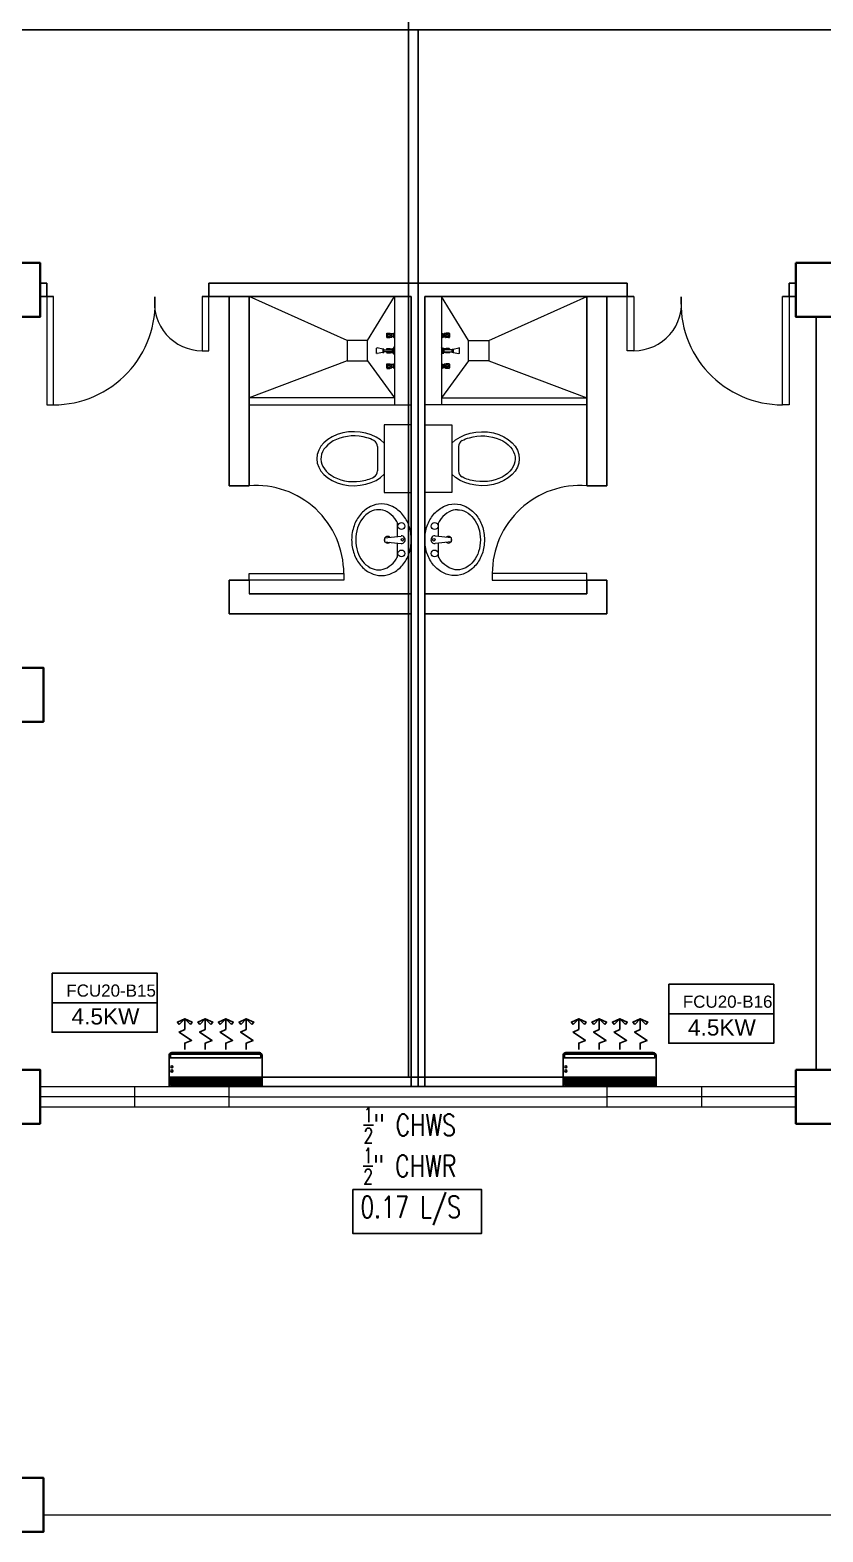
# Model space of a CAD drawing. Header units: millimetres. Extents: x 5 to 598, y 3 to 339.
# Drawn here: x 31.17 to 37.04, y 80.74 to 91.87 of the extents above; entities that cross this region are included whole.
import ezdxf

# ---------------------------------------------------------------- set-up
doc = ezdxf.new("R2010")
doc.units = ezdxf.units.MM
doc.header["$MEASUREMENT"] = 0
for name, color, linetype in [('AIR', 7, 'Continuous'), ('fcu line', 7, 'Continuous'), ('fcu return', 7, 'Continuous'), ('Legends', 7, 'Continuous'), ('pipe label', 7, 'Continuous')]:
    doc.layers.add(name, color=color, linetype=linetype)
doc.styles.add('Arch-Dim', font='simplex.shx', dxfattribs={"width": 0.75})
doc.styles.get("Standard").update_dxf_attribs({"font": 'arial.ttf'})

# ---------------------------------------------------------------- blocks, each defined once
blk = doc.blocks.new('CARRIER-S30-32 (FCD)')
at = {"layer": 'AIR'}
for p, q in [((0.825, -0.05), (-0.825, -0.05)), ((0.825, -0.075), (-0.825, -0.075)), ((0.825, -0.1), (-0.825, -0.1)), ((0.825, -0.125), (-0.825, -0.125)), ((0.825, -0.15), (-0.825, -0.15)), ((-0.6, -0.025), (-0.6, -0.175)), ((-0.4, -0.025), (-0.4, -0.175)), ((-0.2, -0.025), (-0.2, -0.175)), ((0, -0.025), (0, -0.175)), ((0.2, -0.025), (0.2, -0.175)), ((0.4, -0.025), (0.4, -0.175)), ((0.6, -0.025), (0.6, -0.175))]:
    blk.add_line(p, q, dxfattribs=at)
for points in [[(-0.8, -0.62), (0.8, -0.62, 0.414214), (0.85, -0.57), (0.85, 0), (-0.85, 0), (-0.85, -0.57, 0.414214)], [(-0.8, -0.595), (0.8, -0.595, 0.414214), (0.825, -0.57), (0.825, -0.525), (-0.825, -0.525), (-0.825, -0.57, 0.414214)]]:
    blk.add_lwpolyline(points, format="xyb", close=True, dxfattribs=at)
for points in [[(-0.825, -0.025), (0.825, -0.025), (0.825, -0.175), (-0.825, -0.175)], [(-0.664, -1.134), (-0.562, -1.239), (-0.697, -1.177)], [(-0.461, -1.134), (-0.562, -1.239), (-0.428, -1.177)], [(-0.289, -1.134), (-0.188, -1.239), (-0.322, -1.177)], [(-0.086, -1.134), (-0.188, -1.239), (-0.053, -1.177)], [(0.086, -1.134), (0.187, -1.239), (0.053, -1.177)], [(0.289, -1.134), (0.187, -1.239), (0.322, -1.177)], [(0.461, -1.134), (0.562, -1.239), (0.428, -1.177)], [(0.664, -1.134), (0.562, -1.239), (0.697, -1.177)]]:
    blk.add_lwpolyline(points, close=True, dxfattribs=at)
for points in [[(-0.562, -0.678), (-0.562, -0.794), (-0.44, -0.843), (-0.667, -0.996), (-0.562, -1.044), (-0.562, -1.239)], [(-0.188, -0.678), (-0.188, -0.794), (-0.065, -0.843), (-0.292, -0.996), (-0.188, -1.044), (-0.188, -1.239)], [(0.187, -0.678), (0.187, -0.794), (0.31, -0.843), (0.083, -0.996), (0.187, -1.044), (0.187, -1.239)], [(0.562, -0.678), (0.562, -0.794), (0.685, -0.843), (0.458, -0.996), (0.562, -1.044), (0.562, -1.239)]]:
    blk.add_lwpolyline(points, dxfattribs=at)
for centre in [(-0.8, -0.285), (-0.8, -0.36)]:
    blk.add_circle(centre, 0.0187, dxfattribs=at)

msp = doc.modelspace()

# ---------------------------------------------------------------- linework, layer by layer
at = {"color": 8, "lineweight": 25}
for p, q in [((31.291, 89.992), (31.241, 89.992)), ((31.241, 89.992), (31.291, 89.992)), ((31.291, 89.992), (31.291, 89.892)), ((35.591, 89.992), (32.491, 89.992)), ((32.491, 89.992), (32.491, 89.892)), ((35.591, 89.892), (35.591, 89.992)), ((36.841, 89.992), (36.791, 89.992)), ((36.791, 89.892), (36.791, 89.992)), ((31.341, 89.892), (31.241, 89.892)), ((33.991, 89.892), (32.441, 89.892)), ((33.991, 84.042), (33.991, 89.892)), ((33.991, 89.892), (33.991, 84.042)), ((34.091, 84.042), (34.091, 89.892)), ((34.091, 89.892), (34.091, 84.042)), ((35.641, 89.892), (34.091, 89.892)), ((36.841, 89.892), (36.741, 89.892)), ((36.991, 84.167), (36.991, 89.742)), ((36.991, 89.742), (36.991, 84.167)), ((33.991, 87.506), (33.991, 89.456))]:
    msp.add_line(p, q, dxfattribs=at)
at = {"color": 8, "lineweight": 25, "ltscale": 0.3}
for p, q in [((32.641, 89.892), (32.641, 88.492)), ((32.791, 89.892), (32.791, 88.492)), ((35.291, 89.892), (35.291, 88.492)), ((35.441, 89.892), (35.441, 88.492)), ((32.791, 88.492), (32.641, 88.492)), ((35.291, 88.492), (35.441, 88.492)), ((32.641, 87.792), (32.641, 87.542)), ((32.791, 87.792), (32.641, 87.792)), ((35.291, 87.792), (35.291, 87.692)), ((35.291, 87.792), (35.441, 87.792)), ((35.441, 87.792), (35.441, 87.542)), ((33.991, 87.692), (32.791, 87.692)), ((34.091, 87.692), (35.291, 87.692)), ((33.991, 87.542), (32.641, 87.542)), ((34.091, 87.542), (35.441, 87.542))]:
    msp.add_line(p, q, dxfattribs=at)
at = {"color": 8, "lineweight": 9}
for p, q in [((33.866, 89.892), (32.791, 89.892)), ((33.866, 89.892), (33.866, 89.092)), ((34.216, 89.892), (34.216, 89.092)), ((33.807, 89.618), (33.807, 89.592)), ((33.807, 89.618), (33.809, 89.618)), ((33.807, 89.592), (33.809, 89.592)), ((33.809, 89.618), (33.811, 89.622)), ((33.809, 89.618), (33.809, 89.592)), ((33.809, 89.592), (33.811, 89.589)), ((33.811, 89.622), (33.811, 89.589)), ((33.811, 89.622), (33.833, 89.622)), ((33.811, 89.589), (33.833, 89.589)), ((33.82, 89.618), (33.832, 89.618)), ((33.82, 89.611), (33.832, 89.611)), ((33.82, 89.599), (33.832, 89.599)), ((33.82, 89.592), (33.832, 89.592)), ((33.833, 89.622), (33.837, 89.62)), ((33.833, 89.618), (33.833, 89.611)), ((33.833, 89.592), (33.833, 89.599)), ((33.833, 89.589), (33.837, 89.591)), ((33.839, 89.619), (33.845, 89.619)), ((33.839, 89.591), (33.845, 89.591)), ((33.845, 89.619), (33.847, 89.618)), ((33.845, 89.619), (33.845, 89.591)), ((33.845, 89.591), (33.847, 89.592)), ((33.847, 89.618), (33.847, 89.592)), ((33.859, 89.617), (33.847, 89.617)), ((33.859, 89.594), (33.847, 89.594)), ((33.865, 89.622), (33.859, 89.619)), ((33.859, 89.619), (33.859, 89.592)), ((33.865, 89.588), (33.859, 89.592)), ((33.865, 89.622), (33.865, 89.588)), ((33.865, 89.622), (33.866, 89.622)), ((33.865, 89.588), (33.866, 89.588)), ((33.866, 89.622), (33.866, 89.588)), ((34.216, 89.622), (34.216, 89.588)), ((34.217, 89.622), (34.216, 89.622)), ((34.217, 89.588), (34.216, 89.588)), ((34.217, 89.622), (34.217, 89.588)), ((34.217, 89.622), (34.224, 89.619)), ((34.217, 89.588), (34.224, 89.592)), ((34.224, 89.619), (34.224, 89.592)), ((34.224, 89.617), (34.235, 89.617)), ((34.224, 89.594), (34.235, 89.594)), ((34.238, 89.619), (34.235, 89.618)), ((34.235, 89.618), (34.235, 89.592)), ((34.238, 89.591), (34.235, 89.592)), ((34.238, 89.619), (34.238, 89.591)), ((34.244, 89.619), (34.238, 89.619)), ((34.244, 89.591), (34.238, 89.591)), ((34.25, 89.622), (34.245, 89.62)), ((34.25, 89.589), (34.245, 89.591)), ((34.271, 89.622), (34.25, 89.622)), ((34.25, 89.618), (34.25, 89.611)), ((34.25, 89.592), (34.25, 89.599)), ((34.271, 89.589), (34.25, 89.589)), ((34.263, 89.618), (34.251, 89.618)), ((34.263, 89.611), (34.251, 89.611)), ((34.263, 89.599), (34.251, 89.599)), ((34.263, 89.592), (34.251, 89.592)), ((34.271, 89.622), (34.271, 89.589)), ((34.273, 89.618), (34.271, 89.622)), ((34.273, 89.592), (34.271, 89.589)), ((34.273, 89.618), (34.273, 89.592)), ((34.275, 89.618), (34.273, 89.618)), ((34.275, 89.592), (34.273, 89.592)), ((34.275, 89.618), (34.275, 89.592)), ((33.734, 89.472), (33.734, 89.511)), ((33.781, 89.504), (33.739, 89.512)), ((33.781, 89.479), (33.739, 89.471)), ((33.788, 89.504), (33.781, 89.504)), ((33.781, 89.504), (33.781, 89.479)), ((33.781, 89.504), (33.781, 89.479)), ((33.781, 89.479), (33.788, 89.479)), ((33.788, 89.479), (33.788, 89.504)), ((33.788, 89.499), (33.851, 89.499)), ((33.851, 89.484), (33.788, 89.484)), ((33.807, 89.505), (33.807, 89.499)), ((33.807, 89.505), (33.809, 89.505)), ((33.807, 89.484), (33.807, 89.479)), ((33.807, 89.479), (33.809, 89.479)), ((33.809, 89.505), (33.811, 89.508)), ((33.809, 89.505), (33.809, 89.499)), ((33.809, 89.484), (33.809, 89.479)), ((33.809, 89.479), (33.811, 89.475)), ((33.811, 89.508), (33.811, 89.499)), ((33.811, 89.508), (33.833, 89.508)), ((33.811, 89.484), (33.811, 89.475)), ((33.811, 89.475), (33.833, 89.475)), ((33.82, 89.505), (33.832, 89.505)), ((33.82, 89.478), (33.832, 89.478)), ((33.833, 89.508), (33.837, 89.506)), ((33.833, 89.505), (33.833, 89.499)), ((33.833, 89.478), (33.833, 89.484)), ((33.833, 89.475), (33.837, 89.477)), ((33.839, 89.506), (33.845, 89.506)), ((33.839, 89.478), (33.845, 89.478)), ((33.845, 89.506), (33.845, 89.499)), ((33.845, 89.506), (33.847, 89.505)), ((33.845, 89.484), (33.845, 89.478)), ((33.845, 89.478), (33.847, 89.478)), ((33.847, 89.505), (33.847, 89.499)), ((33.851, 89.503), (33.847, 89.503)), ((33.847, 89.484), (33.847, 89.478)), ((33.851, 89.48), (33.847, 89.48)), ((33.851, 89.474), (33.851, 89.509)), ((33.851, 89.509), (33.86, 89.509)), ((33.851, 89.499), (33.851, 89.484)), ((33.86, 89.474), (33.851, 89.474)), ((33.86, 89.509), (33.866, 89.521)), ((33.86, 89.474), (33.86, 89.509)), ((33.86, 89.509), (33.86, 89.474)), ((33.866, 89.463), (33.86, 89.474)), ((33.866, 89.521), (33.866, 89.463)), ((34.222, 89.509), (34.216, 89.521)), ((34.216, 89.521), (34.216, 89.463)), ((34.216, 89.463), (34.222, 89.474)), ((34.222, 89.474), (34.222, 89.509)), ((34.232, 89.509), (34.222, 89.509)), ((34.222, 89.509), (34.222, 89.474)), ((34.222, 89.474), (34.232, 89.474)), ((34.232, 89.474), (34.232, 89.509)), ((34.232, 89.503), (34.235, 89.503)), ((34.294, 89.499), (34.232, 89.499)), ((34.232, 89.499), (34.232, 89.484)), ((34.232, 89.484), (34.294, 89.484)), ((34.232, 89.48), (34.235, 89.48)), ((34.238, 89.506), (34.235, 89.505)), ((34.235, 89.505), (34.235, 89.499)), ((34.235, 89.484), (34.235, 89.478)), ((34.238, 89.478), (34.235, 89.478)), ((34.238, 89.506), (34.238, 89.499)), ((34.244, 89.506), (34.238, 89.506)), ((34.238, 89.484), (34.238, 89.478)), ((34.244, 89.478), (34.238, 89.478)), ((34.25, 89.508), (34.245, 89.506)), ((34.25, 89.475), (34.245, 89.477)), ((34.271, 89.508), (34.25, 89.508)), ((34.25, 89.505), (34.25, 89.499)), ((34.25, 89.478), (34.25, 89.484)), ((34.271, 89.475), (34.25, 89.475)), ((34.263, 89.505), (34.251, 89.505)), ((34.263, 89.478), (34.251, 89.478)), ((34.271, 89.508), (34.271, 89.499)), ((34.273, 89.505), (34.271, 89.508)), ((34.271, 89.484), (34.271, 89.475)), ((34.273, 89.479), (34.271, 89.475)), ((34.273, 89.505), (34.273, 89.499)), ((34.275, 89.505), (34.273, 89.505)), ((34.273, 89.484), (34.273, 89.479)), ((34.275, 89.479), (34.273, 89.479)), ((34.275, 89.505), (34.275, 89.499)), ((34.275, 89.484), (34.275, 89.479)), ((34.294, 89.504), (34.302, 89.504)), ((34.294, 89.479), (34.294, 89.504)), ((34.302, 89.479), (34.294, 89.479)), ((34.302, 89.504), (34.343, 89.512)), ((34.302, 89.504), (34.302, 89.479)), ((34.302, 89.504), (34.302, 89.479)), ((34.302, 89.479), (34.343, 89.471)), ((34.348, 89.472), (34.348, 89.511)), ((33.807, 89.391), (33.809, 89.391)), ((33.807, 89.391), (33.807, 89.365)), ((33.807, 89.365), (33.809, 89.365)), ((33.809, 89.391), (33.811, 89.395)), ((33.809, 89.391), (33.809, 89.365)), ((33.809, 89.365), (33.811, 89.361)), ((33.811, 89.395), (33.833, 89.395)), ((33.811, 89.395), (33.811, 89.361)), ((33.811, 89.361), (33.833, 89.361)), ((33.82, 89.391), (33.832, 89.391)), ((33.82, 89.384), (33.832, 89.384)), ((33.82, 89.372), (33.832, 89.372)), ((33.82, 89.365), (33.832, 89.365)), ((33.833, 89.395), (33.837, 89.392)), ((33.833, 89.391), (33.833, 89.384)), ((33.833, 89.365), (33.833, 89.372)), ((33.833, 89.361), (33.837, 89.363)), ((33.839, 89.392), (33.845, 89.392)), ((33.839, 89.364), (33.845, 89.364)), ((33.845, 89.392), (33.845, 89.364)), ((33.845, 89.392), (33.847, 89.391)), ((33.845, 89.364), (33.847, 89.365)), ((33.847, 89.391), (33.847, 89.365)), ((33.859, 89.389), (33.847, 89.389)), ((33.859, 89.367), (33.847, 89.367)), ((33.865, 89.395), (33.859, 89.392)), ((33.859, 89.392), (33.859, 89.364)), ((33.865, 89.361), (33.859, 89.364)), ((33.865, 89.395), (33.866, 89.395)), ((33.865, 89.395), (33.865, 89.361)), ((33.865, 89.361), (33.866, 89.361)), ((33.866, 89.395), (33.866, 89.361)), ((34.217, 89.395), (34.216, 89.395)), ((34.216, 89.395), (34.216, 89.361)), ((34.217, 89.361), (34.216, 89.361)), ((34.217, 89.395), (34.224, 89.392)), ((34.217, 89.395), (34.217, 89.361)), ((34.217, 89.361), (34.224, 89.364)), ((34.224, 89.392), (34.224, 89.364)), ((34.224, 89.389), (34.235, 89.389)), ((34.224, 89.367), (34.235, 89.367)), ((34.238, 89.392), (34.235, 89.391)), ((34.235, 89.391), (34.235, 89.365)), ((34.238, 89.364), (34.235, 89.365)), ((34.244, 89.392), (34.238, 89.392)), ((34.238, 89.392), (34.238, 89.364)), ((34.244, 89.364), (34.238, 89.364)), ((34.25, 89.395), (34.245, 89.392)), ((34.25, 89.361), (34.245, 89.363)), ((34.271, 89.395), (34.25, 89.395)), ((34.25, 89.391), (34.25, 89.384)), ((34.25, 89.365), (34.25, 89.372)), ((34.271, 89.361), (34.25, 89.361)), ((34.263, 89.391), (34.251, 89.391)), ((34.263, 89.384), (34.251, 89.384)), ((34.263, 89.372), (34.251, 89.372)), ((34.263, 89.365), (34.251, 89.365)), ((34.273, 89.391), (34.271, 89.395)), ((34.271, 89.395), (34.271, 89.361)), ((34.273, 89.365), (34.271, 89.361)), ((34.275, 89.391), (34.273, 89.391)), ((34.273, 89.391), (34.273, 89.365)), ((34.275, 89.365), (34.273, 89.365)), ((34.275, 89.391), (34.275, 89.365)), ((33.991, 88.942), (33.791, 88.942)), ((33.791, 88.942), (33.791, 88.442)), ((33.991, 88.442), (33.991, 88.942)), ((34.091, 88.942), (34.291, 88.942)), ((34.091, 88.442), (34.091, 88.942)), ((34.291, 88.942), (34.291, 88.442)), ((33.741, 88.782), (33.741, 88.601)), ((34.341, 88.782), (34.341, 88.601)), ((33.791, 88.442), (33.991, 88.442)), ((34.291, 88.442), (34.091, 88.442)), ((33.889, 88.116), (33.889, 88.218)), ((34.193, 88.116), (34.193, 88.218)), ((33.793, 88.106), (33.915, 88.119)), ((34.289, 88.106), (34.167, 88.119)), ((33.793, 88.077), (33.915, 88.064)), ((34.289, 88.077), (34.167, 88.064)), ((31.241, 84.042), (33.991, 84.042)), ((31.241, 84.042), (31.241, 83.892)), ((31.941, 84.042), (31.941, 83.892)), ((32.641, 83.892), (32.641, 84.042)), ((33.991, 84.042), (34.091, 84.042)), ((34.091, 84.042), (36.841, 84.042)), ((35.441, 84.042), (35.441, 83.892)), ((36.141, 84.042), (36.141, 83.892)), ((36.841, 83.892), (36.841, 84.042)), ((32.641, 83.967), (31.241, 83.967)), ((31.241, 83.892), (34.091, 83.892)), ((32.641, 83.967), (35.441, 83.967)), ((33.991, 83.892), (36.841, 83.892)), ((36.841, 83.967), (35.441, 83.967)), ((46.591, 80.867), (31.266, 80.867))]:
    msp.add_line(p, q, dxfattribs=at)
at = {"color": 8, "lineweight": 9, "ltscale": 0.3}
for p, q in [((33.516, 89.567), (32.791, 89.892)), ((33.666, 89.567), (33.866, 89.892)), ((34.416, 89.567), (34.216, 89.892)), ((34.566, 89.567), (35.291, 89.892)), ((33.516, 89.417), (32.791, 89.142)), ((33.666, 89.417), (33.866, 89.142)), ((34.416, 89.417), (34.216, 89.142)), ((34.566, 89.417), (35.291, 89.142))]:
    msp.add_line(p, q, dxfattribs=at)
at = {"color": 8, "lineweight": 13, "ltscale": 0.3}
msp.add_line((32.791, 87.792), (32.791, 87.692), dxfattribs=at)
at = {"color": 8, "lineweight": 35}
for points in [[(30.841, 90.142), (31.241, 90.142), (31.241, 89.742), (30.841, 89.742)], [(36.841, 90.142), (37.241, 90.142), (37.241, 89.742), (36.841, 89.742)], [(30.866, 87.144), (31.266, 87.144), (31.266, 86.744), (30.866, 86.744)], [(30.841, 84.167), (31.241, 84.167), (31.241, 83.767), (30.841, 83.767)], [(36.841, 84.167), (37.241, 84.167), (37.241, 83.767), (36.841, 83.767)], [(30.866, 81.144), (31.266, 81.144), (31.266, 80.744), (30.866, 80.744)]]:
    msp.add_lwpolyline(points, close=True, dxfattribs=at)
at = {"color": 8, "lineweight": 13, "ltscale": 0.03}
for points in [[(31.341, 89.892), (31.291, 89.892), (31.291, 89.092), (31.341, 89.092)], [(32.491, 89.892), (32.441, 89.892), (32.441, 89.492), (32.491, 89.492)], [(35.591, 89.892), (35.641, 89.892), (35.641, 89.492), (35.591, 89.492)], [(36.741, 89.892), (36.791, 89.892), (36.791, 89.092), (36.741, 89.092)], [(32.791, 87.792), (32.791, 87.842), (33.491, 87.842), (33.491, 87.792)], [(35.291, 87.792), (35.291, 87.842), (34.591, 87.842), (34.591, 87.792)]]:
    msp.add_lwpolyline(points, close=True, dxfattribs=at)
at = {"color": 8, "lineweight": 9, "ltscale": 0.03}
for points in [[(33.666, 89.417), (33.666, 89.567), (33.516, 89.567), (33.516, 89.417)], [(34.416, 89.417), (34.416, 89.567), (34.566, 89.567), (34.566, 89.417)]]:
    msp.add_lwpolyline(points, close=True, dxfattribs=at)
at = {"color": 8, "lineweight": 9, "ltscale": 0.3}
for points in [[(33.866, 89.142), (32.791, 89.142), (32.791, 89.092), (33.991, 89.092), (33.991, 89.092)], [(34.216, 89.142), (35.291, 89.142), (35.291, 89.092), (34.091, 89.092), (34.091, 89.092)]]:
    msp.add_lwpolyline(points, dxfattribs=at)
at = {"color": 8, "lineweight": 9}
for points in [[(33.77, 88.357, 0.11576), (33.688, 88.337, 0.104047), (33.614, 88.279, 0.090875), (33.567, 88.195, 0.083344), (33.549, 88.092, 0.083344), (33.567, 87.988, 0.090875), (33.614, 87.904, 0.104047), (33.688, 87.846, 0.11576), (33.77, 87.827, 0.11576), (33.853, 87.846, 0.104047), (33.926, 87.904, 0.090875), (33.974, 87.988, 0.083344), (33.991, 88.092, 0.083344), (33.974, 88.195, 0.090875), (33.926, 88.279, 0.104047), (33.853, 88.337, 0.11576)], [(34.312, 88.357, -0.11576), (34.395, 88.337, -0.104047), (34.468, 88.279, -0.090875), (34.516, 88.195, -0.083344), (34.533, 88.092, -0.083344), (34.516, 87.988, -0.090875), (34.468, 87.904, -0.104047), (34.395, 87.846, -0.11576), (34.312, 87.827, -0.11576), (34.23, 87.846, -0.104047), (34.156, 87.904, -0.090875), (34.109, 87.988, -0.083344), (34.091, 88.092, -0.083344), (34.109, 88.195, -0.090875), (34.156, 88.279, -0.104047), (34.23, 88.337, -0.11576)]]:
    msp.add_lwpolyline(points, format="xyb", close=True, dxfattribs=at)
for points in [[(33.749, 88.314, 0.124838), (33.687, 88.298, 0.105788), (33.629, 88.249, 0.086697), (33.593, 88.179, 0.076776), (33.579, 88.092, 0.076776), (33.593, 88.004, 0.086697), (33.629, 87.934, 0.105788), (33.687, 87.885, 0.124838), (33.749, 87.869, 0.124838), (33.812, 87.885, 0.105788), (33.869, 87.934, 0.040067), (33.889, 87.965), (33.889, 88.067, 0.040067)], [(34.333, 88.314, -0.124838), (34.396, 88.298, -0.105788), (34.453, 88.249, -0.086697), (34.49, 88.179, -0.076776), (34.503, 88.092, -0.076776), (34.49, 88.004, -0.086697), (34.453, 87.934, -0.105788), (34.396, 87.885, -0.124838), (34.333, 87.869, -0.124838), (34.271, 87.885, -0.105788), (34.213, 87.934, -0.040067), (34.193, 87.965), (34.193, 88.067, -0.040067)]]:
    msp.add_lwpolyline(points, format="xyb", dxfattribs=at)
for centre, radius in [((33.918, 88.193), 0.0255), ((34.164, 88.193), 0.0255), ((33.925, 88.092), 0.0095), ((34.158, 88.092), 0.0095), ((33.918, 87.99), 0.0255), ((34.164, 87.99), 0.0255)]:
    msp.add_circle(centre, radius, dxfattribs=at)
at = {"color": 8, "lineweight": 13, "ltscale": 0.03}
for centre, radius, start, end in [((31.341, 89.843), 0.752, 270, 3.6952), ((32.441, 89.845), 0.353, 172.3719, 270), ((35.641, 89.845), 0.353, 270, 7.6281), ((36.741, 89.843), 0.752, 176.3048, 270), ((32.839, 87.842), 0.652, 0, 94.2422), ((35.243, 87.842), 0.652, 85.7578, 180)]:
    msp.add_arc(centre, radius, start, end, dxfattribs=at)
at = {"color": 8, "lineweight": 9}
for centre, radius, start, end in [((33.691, 88.782), 0.05, 0, 61.8499), ((34.391, 88.782), 0.05, 118.1501, 180), ((33.691, 88.601), 0.05, 298.0084, 360), ((34.391, 88.601), 0.05, 180, 241.9916), ((33.749, 88.183), 0.131, 61.5364, 90), ((33.725, 88.139), 0.181, 37.3815, 61.5364), ((33.688, 88.11), 0.228, 28.2037, 37.3815), ((34.394, 88.11), 0.228, 142.6185, 151.7963), ((34.357, 88.139), 0.181, 118.4636, 142.6185), ((34.333, 88.183), 0.131, 90, 118.4636), ((33.816, 88.092), 0.025, 161.3793, 198.6207), ((33.887, 88.092), 0.0948, 171.2026, 188.7974), ((33.816, 88.092), 0.025, 48.7978, 143.6932), ((33.918, 88.092), 0.028, 263.7545, 96.2455), ((34.164, 88.092), 0.028, 83.7545, 276.2455), ((34.266, 88.092), 0.025, 36.3068, 131.2022), ((34.195, 88.092), 0.0948, 351.2026, 8.7974), ((34.266, 88.092), 0.025, 341.3793, 18.6207), ((33.816, 88.092), 0.025, 216.3068, 311.2022), ((34.266, 88.092), 0.025, 228.7978, 323.6932)]:
    msp.add_arc(centre, radius, start, end, dxfattribs=at)
for centre, major_axis, ratio, start_param, end_param in [((33.815, 89.605), (0.00268, 0.00268), 1, 1.643677, 3.068487), ((33.82, 89.631), (0.00896, 0.00896), 1, 3.15309, 3.864175), ((33.82, 89.601), (0.00738, 0.00738), 1, 0.858879, 1.643677), ((33.82, 89.61), (-0.00738, 0.00738), 1, 1.497691, 2.282489), ((33.82, 89.579), (-0.00896, 0.00896), 1, -0.722807, -0.011722), ((33.832, 89.622), (-0.00268, 0.00268), 1, 2.356082, 2.983721), ((33.832, 89.607), (0.00268, 0.00268), 1, 0.157647, 0.785286), ((33.832, 89.603), (0.00268, 0.00268), 1, 3.926878, 4.554518), ((33.832, 89.588), (-0.00268, 0.00268), 1, -1.41315, -0.785511), ((33.826, 89.633), (-0.0118, 0.0118), 1, 2.876824, 3.009049), ((33.827, 89.6), (-0.00887, 0.00887), 1, 4.509022, 4.870036), ((33.827, 89.61), (-0.00887, 0.00887), 1, 2.983721, 3.344735), ((33.826, 89.577), (0.0118, 0.0118), 1, 0.132318, 0.264544), ((33.839, 89.623), (-0.00268, 0.00268), 1, 1.862141, 2.356082), ((33.834, 89.605), (0.00268, 0.00268), 1, 4.915531, 6.079819), ((33.839, 89.587), (-0.00268, 0.00268), 1, -0.785511, -0.291569), ((33.738, 89.474), (-0.00268, 0.00268), 1, 1.354119, 2.724181), ((33.82, 89.517), (0.00896, 0.00896), 1, 3.15309, 3.864175), ((33.82, 89.466), (0.00896, 0.00896), 1, 0.847989, 1.559075), ((33.832, 89.508), (0.00268, 0.00268), 1, 3.926878, 4.554518), ((33.832, 89.475), (0.00268, 0.00268), 1, 0.157647, 0.785286), ((33.826, 89.52), (-0.0118, 0.0118), 1, 2.876824, 3.009049), ((33.826, 89.463), (-0.0118, 0.0118), 1, -1.438478, -1.306252), ((33.839, 89.509), (0.00268, 0.00268), 1, 3.432937, 3.926878), ((33.839, 89.474), (0.00268, 0.00268), 1, 0.785286, 1.279227), ((34.345, 89.509), (-0.00268, -0.00268), 1, 2.92514, 4.295202), ((33.815, 89.378), (0.00268, 0.00268), 1, 1.643677, 3.068487), ((33.82, 89.404), (0.00896, 0.00896), 1, 3.15309, 3.864175), ((33.82, 89.374), (0.00738, 0.00738), 1, 0.858879, 1.643677), ((33.82, 89.382), (-0.00738, 0.00738), 1, 1.497691, 2.282489), ((33.82, 89.352), (-0.00896, 0.00896), 1, -0.722807, -0.011722), ((33.832, 89.395), (-0.00268, 0.00268), 1, 2.356082, 2.983721), ((33.832, 89.38), (0.00268, 0.00268), 1, 0.157647, 0.785286), ((33.832, 89.376), (0.00268, 0.00268), 1, 3.926878, 4.554518), ((33.832, 89.361), (-0.00268, 0.00268), 1, -1.41315, -0.785511), ((33.826, 89.406), (0.0118, 0.0118), 1, 4.44762, 4.579846), ((33.827, 89.373), (-0.00887, 0.00887), 1, 4.509022, 4.870036), ((33.827, 89.383), (-0.00887, 0.00887), 1, 2.983721, 3.344735), ((33.826, 89.35), (0.0118, 0.0118), 1, 0.132318, 0.264544), ((33.839, 89.396), (-0.00268, 0.00268), 1, 1.862141, 2.356082), ((33.834, 89.378), (0.00268, 0.00268), 1, 4.915531, 6.079819), ((33.839, 89.36), (-0.00268, 0.00268), 1, -0.785511, -0.291569), ((33.566, 88.692), (0.275, 0), 0.727273, 0.612555, 5.670631)]:
    msp.add_ellipse(centre, major_axis=major_axis, ratio=ratio, start_param=start_param, end_param=end_param, dxfattribs=at)
at = {"color": 8, "lineweight": 9, "extrusion": (2.88216e-41, -4.99074e-41, -1)}
for centre, major_axis, start_param, end_param in [((34.244, 89.623), (0.00268, -0.00268), 0.291344, 0.785286), ((34.248, 89.605), (-0.00268, -0.00268), 0.203142, 1.36743), ((34.244, 89.587), (0.00268, -0.00268), 3.926878, 4.42082), ((34.256, 89.6), (-0.00887, -0.00887), 1.36743, 1.728443), ((34.256, 89.61), (0.00887, -0.00887), 1.412925, 1.773938), ((34.257, 89.633), (-0.0118, -0.0118), -0.264769, -0.132543), ((34.257, 89.577), (-0.0118, -0.0118), 1.703115, 1.83534), ((34.251, 89.622), (-0.00268, -0.00268), -0.785511, -0.157871), ((34.251, 89.607), (0.00268, -0.00268), 3.299239, 3.926878), ((34.251, 89.603), (0.00268, -0.00268), 0.785286, 1.412925), ((34.251, 89.588), (0.00268, -0.00268), 3.299239, 3.926878), ((34.262, 89.631), (-0.00896, -0.00896), -1.559299, -0.848214), ((34.262, 89.601), (0.00738, -0.00738), 4.000472, 4.78527), ((34.262, 89.61), (-0.00738, -0.00738), 4.639283, 5.424081), ((34.262, 89.579), (0.00896, -0.00896), 3.989582, 4.700667), ((34.267, 89.605), (0.00268, -0.00268), 4.78527, 6.21008), ((34.244, 89.509), (-0.00268, -0.00268), -1.279452, -0.785511), ((34.244, 89.474), (0.00268, -0.00268), 3.926878, 4.42082), ((34.257, 89.52), (0.0118, -0.0118), 1.306028, 1.438253), ((34.257, 89.463), (0.0118, -0.0118), 3.273911, 3.406137), ((34.251, 89.508), (-0.00268, -0.00268), -0.785511, -0.157871), ((34.251, 89.475), (0.00268, -0.00268), 3.299239, 3.926878), ((34.262, 89.517), (0.00896, -0.00896), 0.011497, 0.722582), ((34.262, 89.466), (-0.00896, -0.00896), 2.418785, 3.129871), ((34.345, 89.474), (0.00268, -0.00268), 6.066508, 7.43657), ((34.244, 89.396), (-0.00268, -0.00268), -1.279452, -0.785511), ((34.248, 89.378), (-0.00268, -0.00268), 0.203142, 1.36743), ((34.244, 89.36), (-0.00268, -0.00268), 2.356082, 2.850023), ((34.256, 89.373), (0.00887, -0.00887), 2.938226, 3.299239), ((34.256, 89.383), (-0.00887, -0.00887), -0.157871, 0.203142), ((34.257, 89.406), (-0.0118, -0.0118), -0.264769, -0.132543), ((34.257, 89.35), (-0.0118, -0.0118), 1.703115, 1.83534), ((34.251, 89.395), (0.00268, -0.00268), 0.785286, 1.412925), ((34.251, 89.38), (0.00268, -0.00268), 3.299239, 3.926878), ((34.251, 89.376), (0.00268, -0.00268), 0.785286, 1.412925), ((34.251, 89.361), (-0.00268, -0.00268), 1.728443, 2.356082), ((34.262, 89.404), (-0.00896, -0.00896), -1.559299, -0.848214), ((34.262, 89.374), (0.00738, -0.00738), 4.000472, 4.78527), ((34.262, 89.382), (0.00738, -0.00738), 6.21008, 6.994878), ((34.262, 89.352), (-0.00896, -0.00896), 2.418785, 3.129871), ((34.267, 89.378), (-0.00268, -0.00268), 3.214474, 4.639283)]:
    msp.add_ellipse(centre, major_axis=major_axis, ratio=1, start_param=start_param, end_param=end_param, dxfattribs=at)
at = {"color": 8, "lineweight": 9, "extrusion": (-2.88216e-41, -4.99074e-41, -1)}
msp.add_ellipse((33.738, 89.509), major_axis=(-0.00268, 0.00268), ratio=1, start_param=6.066732, end_param=7.436794, dxfattribs=at)
at = {"color": 8, "lineweight": 9, "extrusion": (0, 0, -1)}
msp.add_ellipse((34.516, 88.692), major_axis=(-0.275, 0), ratio=0.727273, start_param=0.612555, end_param=5.670631, dxfattribs=at)
at = {"color": 8, "lineweight": 9}
for points in [[(33.715, 88.826), (33.698, 88.835), (33.68, 88.842), (33.589, 88.869), (33.502, 88.864), (33.37, 88.806), (33.329, 88.756), (33.316, 88.658), (33.341, 88.606), (33.453, 88.532), (33.536, 88.514), (33.65, 88.53), (33.685, 88.541), (33.715, 88.557)], [(34.368, 88.826), (34.384, 88.835), (34.402, 88.842), (34.493, 88.869), (34.58, 88.864), (34.712, 88.806), (34.753, 88.756), (34.767, 88.658), (34.741, 88.606), (34.63, 88.532), (34.546, 88.514), (34.432, 88.53), (34.397, 88.541), (34.368, 88.557)]]:
    msp.add_open_spline(points, degree=3, knots=[0.937253, 0.937253, 0.937253, 0.937253, 1.185372, 1.185372, 2.113864, 2.113864, 3.042356, 3.042356, 3.970847, 3.970847, 4.899339, 4.899339, 5.346062, 5.346062, 5.346062, 5.346062], dxfattribs=at)
at = {"layer": 'fcu line', "linetype": 'Continuous'}
for p, q in [((55.054, 91.867), (20.277, 91.867)), ((34.041, 84.042), (34.041, 91.867)), ((32.46, 84.042), (35.46, 84.042)), ((32.46, 84.042), (35.46, 84.042))]:
    msp.add_line(p, q, dxfattribs=at)
at = {"layer": 'fcu return', "linetype": 'Continuous'}
for p, q in [((33.971, 84.112), (33.971, 91.937)), ((32.46, 84.112), (35.46, 84.112))]:
    msp.add_line(p, q, dxfattribs=at)
at = {"layer": 'Legends', "linetype": 'Continuous', "lineweight": 25}
for p, q in [((31.33, 84.663), (32.109, 84.663)), ((35.898, 84.581), (36.676, 84.581))]:
    msp.add_line(p, q, dxfattribs=at)
at = {"layer": 'Legends'}
for points in [[(31.33, 84.881), (32.109, 84.881), (32.109, 84.444), (31.33, 84.444)], [(35.898, 84.8), (36.676, 84.8), (36.676, 84.363), (35.898, 84.363)]]:
    msp.add_lwpolyline(points, close=True, dxfattribs=at)
at = {"layer": 'pipe label', "color": 2, "linetype": 'Continuous', "lineweight": 25}
msp.add_lwpolyline([(33.559, 83.28), (34.51, 83.28), (34.51, 82.953), (33.559, 82.953)], close=True, dxfattribs=at)

# ---------------------------------------------------------------- block references
at = {"layer": 'AIR', "xscale": -0.4053817101480872, "yscale": 0.4053817101480872, "zscale": 0.4053817101480872, "rotation": 180}
for p in [(32.541, 84.042), (35.46, 84.042)]:
    msp.add_blockref('CARRIER-S30-32 (FCD)', p, dxfattribs=at)

# ---------------------------------------------------------------- texts
at = {"layer": 'Legends', "linetype": 'Continuous', "lineweight": 25, "attachment_point": 1}
for s, width, insert, char_height in [('FCU20-B15', 0.44811, (31.435, 84.798), 0.09), ('FCU20-B16', 0.44811, (36.003, 84.716), 0.09), ('4.5KW', 0.23674, (31.474, 84.622), 0.12), ('4.5KW', 0.23674, (36.041, 84.54), 0.12)]:
    msp.add_mtext_dynamic_manual_height_columns(s, width=width, gutter_width=1.011, heights=[0], dxfattribs=dict(at, insert=insert, char_height=char_height))
at = {"layer": 'pipe label', "color": 3, "linetype": 'Continuous', "lineweight": 25, "insert": (33.638, 83.891), "char_height": 0.16, "attachment_point": 1, "style": 'Arch-Dim'}
msp.add_mtext_dynamic_manual_height_columns('\\A1;{\\H0.7x;\\S1/2;}" CHWS', width=1.17294, gutter_width=1.011, heights=[0], dxfattribs=at)
at = {"layer": 'pipe label', "color": 240, "linetype": 'Continuous', "lineweight": 25, "insert": (33.635, 83.588), "char_height": 0.16, "attachment_point": 1, "style": 'Arch-Dim'}
msp.add_mtext_dynamic_manual_height_columns('\\A1;{\\H0.7x;\\S1/2;}" CHWR', width=0.88035, gutter_width=1.011, heights=[0], dxfattribs=at)
at = {"layer": 'pipe label', "color": 2, "linetype": 'Continuous', "lineweight": 25, "insert": (33.613, 83.23), "char_height": 0.16, "attachment_point": 1, "style": 'Arch-Dim'}
msp.add_mtext_dynamic_manual_height_columns('0.17 L/S', width=0.89967, gutter_width=1.011, heights=[0], dxfattribs=at)

doc.saveas('drawing.dxf')
